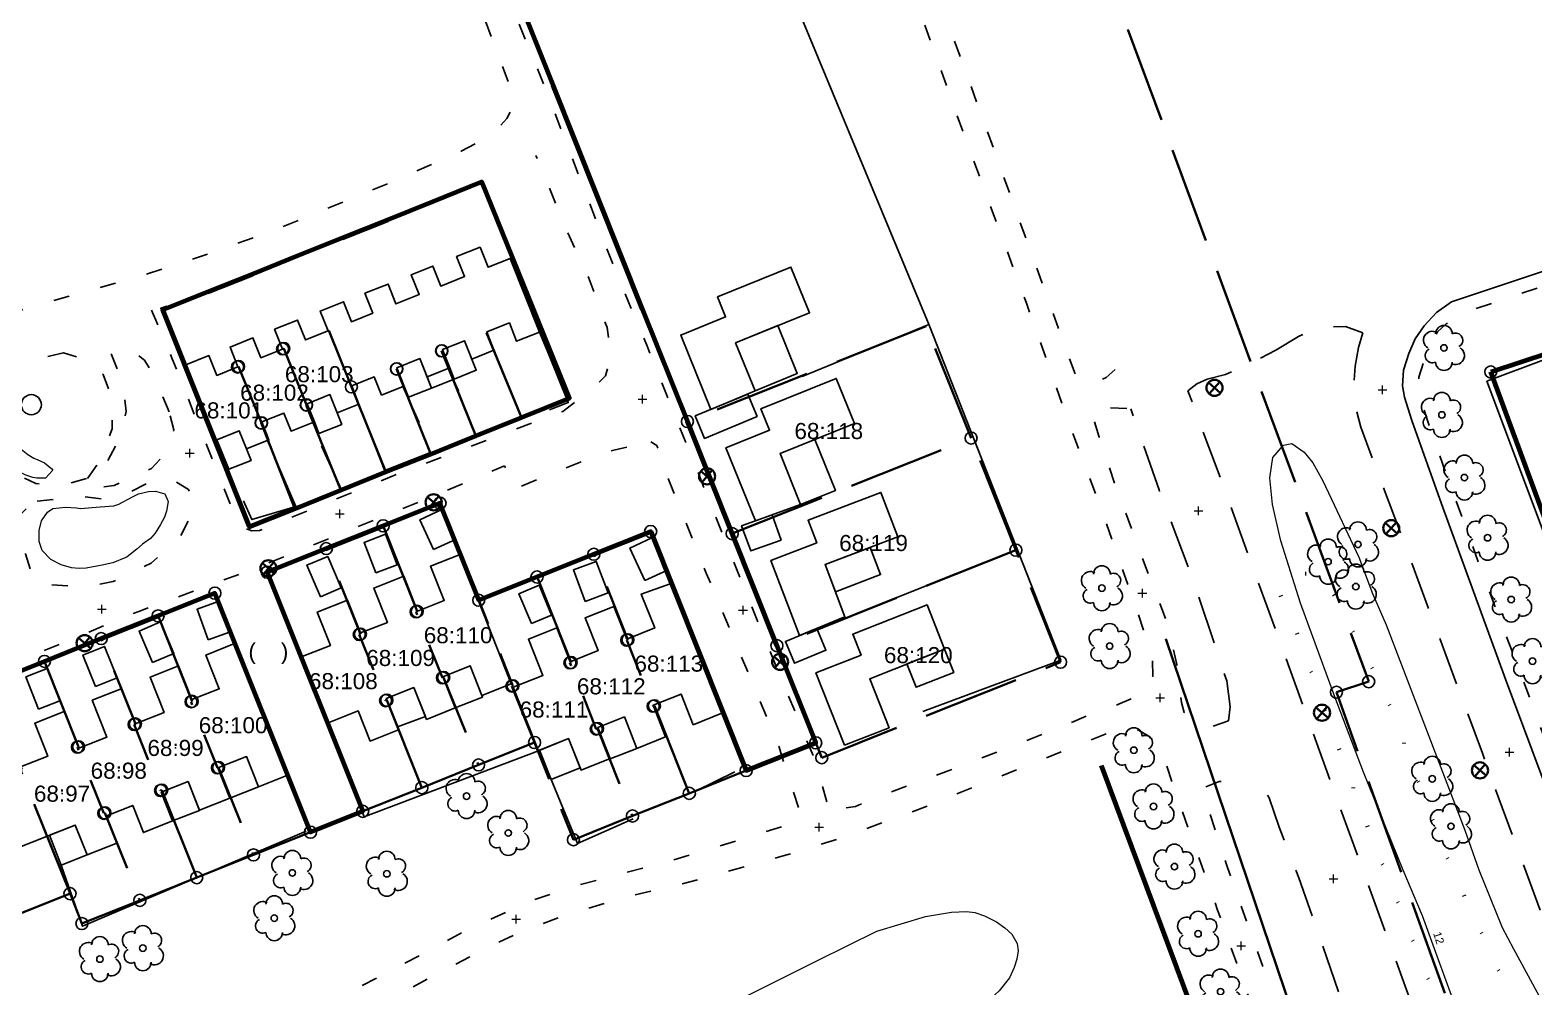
# Model space of a CAD drawing. Header units: metres. Extents: x -12 to 120691, y -61 to 6149382.
# Drawn here: x 119468 to 119655.1, y 6148743.9 to 6148862.9 of the extents above; entities that cross this region are included whole.
import ezdxf
from ezdxf.enums import TextEntityAlignment as Align

# ---------------------------------------------------------------- set-up
doc = ezdxf.new("R2010")
doc.units = ezdxf.units.M
for name, pattern in [('Annan_avgränsning_gångban', [6, 2, -4]), ('Annan_avgränsning_körbana', [10, 6, -4]), ('Annan_gräns', [0]), ('Fastighetsgräns', [16, 12, -4]), ('Heldragen__fast_', [0]), ('Heldragen__skalber__', [0]), ('Heldragen_linje', [2, 1, 1]), ('Häck', [0]), ('Prickad__fast_', [5, 0, -5]), ('Servitutsområde', [0])]:
    doc.linetypes.add(name, pattern=pattern)
doc.layers.get('0').update_dxf_attribs({"linetype": 'CONTINUOUS'})
for name, color, linetype, lineweight in [('BET.SLÄ_LINE', 9, 'Heldragen_linje', 18), ('BOSTAD.T_LINE', 9, 'Heldragen_linje', 25), ('FASTGR_LINE', 7, 'Fastighetsgräns', 35), ('GAGR_LINE', 9, 'Servitutsområde', 70), ('GÅNGBK_LINE', 9, 'Annan_avgränsning_gångban', 25), ('HÄCK.K_LINE', 9, 'Häck', 25), ('HÖJDK-2_LINE', 9, 'Heldragen_linje', 18), ('KÖRBANK_LINE', 9, 'Annan_avgränsning_körbana', 25), ('KÖRBSTK_LINE', 9, 'Heldragen_linje', 25), ('RÄTTIGR_LINE', 9, 'Annan_gräns', 70), ('SKÄRMTT_LINE', 9, 'Heldragen_linje', 25), ('STAKE_LINE', 9, 'staket', 25), ('TBOSTL_LINE', 9, 'Heldragen_linje', 25), ('TBOSTT_LINE', 9, 'Heldragen_linje', 25), ('TS_LINE', 9, 'Heldragen__fast_', 35), ('TSKÄRTT_LINE', 9, 'Heldragen_linje', 25), ('TUTHUST_LINE', 9, 'Heldragen_linje', 25), ('UTHUST_LINE', 9, 'Heldragen_linje', 25), ('ÄGOSL.K_LINE', 9, 'Prickad__fast_', 60)]:
    doc.layers.add(name, color=color, linetype=linetype, lineweight=lineweight)
for name, color, linetype in [('FASTID_POINT', 9, 'CONTINUOUS'), ('FREGNRT_TEXT', 9, 'CONTINUOUS'), ('GRÄ_POINT', 9, 'CONTINUOUS'), ('HPF_POINT', 7, 'CONTINUOUS'), ('HTXT2_TEXT', 9, 'CONTINUOUS'), ('P_POINT', 9, 'CONTINUOUS'), ('RUPPLYT_TEXT', 9, 'CONTINUOUS'), ('STOLP.B_POINT', 9, 'CONTINUOUS'), ('TRÄD.LÖ_POINT', 9, 'CONTINUOUS')]:
    doc.layers.add(name, color=color, linetype=linetype)
doc.styles.add('ISO', font='iso.shx')
doc.styles.add('Standard_CAD', font='ARIAL.TTF', dxfattribs={"height": 0.2})
doc.linetypes.add('staket', pattern='A,15,["//",ISO,S=3,R=0,X=0,Y=-1.5],15', length=30)

# ---------------------------------------------------------------- blocks, each defined once
blk = doc.blocks.new('LÖVTRÄD', base_point=(2, 2))
blk.add_circle((2, 2), 0.08)
for centre, radius, start, end in [((1.712, 2.192), 0.222, 59.744, 239.744), ((2, 2.352), 0.208, 0, 180), ((2.288, 2.192), 0.179, 296.565, 116.565), ((1.712, 1.808), 0.179, 116.565, 296.565), ((2.288, 1.808), 0.222, 239.744, 59.744), ((2, 1.648), 0.208, 180, 0)]:
    blk.add_arc(centre, radius, start, end)
blk = doc.blocks.new('Gränspunkt')
at = {"color": 0, "linetype": 'Heldragen__skalber__', "lineweight": 25}
blk.add_circle((0, 0), 0.5, dxfattribs=at)
blk = doc.blocks.new('Rutnätspunkt_1')
at = {"color": 0, "linetype": 'Heldragen__skalber__', "lineweight": 25, "flags": 128}
for points in [[(-0.5, 0), (-0.08, 0)], [(0, 0.5), (0, 0.08)], [(0.5, 0), (0.08, 0)], [(0, -0.5), (0, -0.08)]]:
    blk.add_lwpolyline(points, dxfattribs=at)
blk = doc.blocks.new('Polygonpunkt')
at = {"color": 0, "linetype": 'Heldragen__skalber__', "lineweight": 25}
blk.add_circle((0, 0), 0.5, dxfattribs=at)
blk = doc.blocks.new('Belysningsstolpe')
at = {"color": 0, "linetype": 'Heldragen__skalber__', "lineweight": 35, "flags": 128}
for points in [[(-0.38, 0.325), (0.38, -0.325)], [(-0.325, -0.38), (0.325, 0.38)]]:
    blk.add_lwpolyline(points, dxfattribs=at)
at = {"color": 0, "linetype": 'Heldragen__skalber__', "lineweight": 35}
blk.add_circle((0, 0), 0.5, dxfattribs=at)
blk = doc.blocks.new('Plus__fast_')
at = {"color": 0, "linetype": 'Heldragen__skalber__', "lineweight": 0, "flags": 128}
for points in [[(-0.0675, 0), (0.0675, 0)], [(0, -0.0675), (0, 0.0675)]]:
    blk.add_lwpolyline(points, dxfattribs=at)

msp = doc.modelspace()

# ---------------------------------------------------------------- linework, layer by layer
at = {"layer": 'BET.SLÄ_LINE', "flags": 128}
msp.add_lwpolyline([(119442.379, 6148638.81), (119442.336, 6148638.832), (119442.042, 6148639.62), (119442.233, 6148640.715), (119442.864, 6148642.297), (119444.119, 6148644.396), (119447.161, 6148650.229), (119448.746, 6148653.119), (119449.809, 6148655.269), (119451.366, 6148658.773), (119452.295, 6148661.591), (119453.096, 6148664.361), (119453.692, 6148667.056), (119454.418, 6148669.647), (119454.835, 6148671.972), (119455.505, 6148676.624), (119456.282, 6148678.793), (119457.439, 6148681.066), (119459.481, 6148683.286), (119461.789, 6148685.18), (119468.519, 6148690.412), (119470.753, 6148692.33), (119472.346, 6148694.083), (119475.46, 6148697.637), (119479.298, 6148703.138), (119483.524, 6148710.321), (119488.783, 6148717.853), (119490.436, 6148719.722), (119492.339, 6148721.595), (119494.201, 6148723.252), (119495.553, 6148724.303), (119496.961, 6148725.298), (119498.623, 6148726.308), (119500.817, 6148727.376), (119502.346, 6148727.865), (119504.477, 6148728.334), (119507.003, 6148728.763), (119510.296, 6148729.191), (119516.234, 6148730.268), (119524.4, 6148731.729), (119532.87, 6148733.409), (119535.119, 6148734.026), (119537.597, 6148734.9), (119539.9, 6148735.589), (119541.146, 6148736.131), (119543.055, 6148736.819), (119549.653, 6148739.245), (119551.809, 6148740.168), (119556.934, 6148742.689), (119565.976, 6148747.234), (119573.359, 6148750.89), (119579.403, 6148752.701), (119582.636, 6148753.248), (119584.517, 6148753.326), (119585.55, 6148753.19), (119586.736, 6148752.765), (119588.219, 6148752.021), (119589.268, 6148751.297), (119590.163, 6148750.484), (119590.813, 6148749.343), (119590.938, 6148748.439), (119590.782, 6148747.388), (119590.453, 6148746.356), (119589.835, 6148745.058), (119588.586, 6148743.453), (119587.484, 6148742.473), (119586.362, 6148741.674), (119584.452, 6148740.414), (119582.344, 6148739.173), (119579.946, 6148737.984), (119578.012, 6148737.25), (119571.352, 6148734.707), (119561.049, 6148730.714), (119552.779, 6148727.761), (119543.293, 6148724.117), (119536.451, 6148720.604), (119528.912, 6148716.327), (119520.959, 6148711.705), (119519.124, 6148710.724), (119514.418, 6148707.933), (119508.465, 6148703.819), (119507.342, 6148702.842), (119505.083, 6148701.069), (119498.03, 6148695.669), (119495.394, 6148693.484), (119492.543, 6148690.859), (119489.591, 6148687.526), (119486.218, 6148684.037), (119483.804, 6148681.824), (119477.373, 6148675.96), (119471.115, 6148669.936), (119465.531, 6148664.052), (119463.7, 6148662.405), (119462.086, 6148660.765), (119460.291, 6148658.568), (119457.939, 6148655.358), (119452.372, 6148648.155), (119448.508, 6148643.892), (119447.019, 6148642.087), (119445.667, 6148640.907), (119444.916, 6148640.491), (119444.042, 6148640.069), (119443.733, 6148639.917), (119442.379, 6148638.81)], dxfattribs=at)
at = {"layer": 'BOSTAD.T_LINE', "flags": 128}
for points in [[(119491.167, 6148811.913), (119487.425, 6148821.282), (119490.291, 6148822.427), (119491.273, 6148819.97), (119493.898, 6148821.018), (119492.916, 6148823.475), (119495.766, 6148824.614), (119496.749, 6148822.152), (119499.439, 6148823.227), (119498.457, 6148825.689), (119501.321, 6148826.832), (119502.306, 6148824.366), (119505.126, 6148825.492), (119504.14, 6148827.958), (119507.026, 6148829.111), (119508.013, 6148826.64), (119510.669, 6148827.701), (119509.681, 6148830.171), (119512.563, 6148831.323), (119513.552, 6148828.848), (119516.443, 6148830.002), (119515.455, 6148832.478), (119518.129, 6148833.546), (119519.12, 6148831.066), (119522.077, 6148832.247), (119521.087, 6148834.727), (119524.017, 6148835.898), (119525.01, 6148833.413), (119527.742, 6148834.504), (119531.399, 6148825.349), (119528.561, 6148824.215), (119527.654, 6148826.487), (119524.837, 6148825.362), (119525.742, 6148823.094), (119522.985, 6148821.993), (119522.08, 6148824.26), (119519.335, 6148823.163), (119520.238, 6148820.901), (119517.432, 6148819.781), (119516.528, 6148822.043), (119513.646, 6148820.892), (119514.548, 6148818.634), (119511.756, 6148817.519), (119510.854, 6148819.777), (119508.046, 6148818.654), (119508.946, 6148816.402), (119506.235, 6148815.319), (119505.335, 6148817.571), (119502.504, 6148816.441), (119503.401, 6148814.193), (119500.513, 6148813.039), (119499.616, 6148815.287), (119496.849, 6148814.183), (119497.745, 6148811.938), (119494.96, 6148810.826), (119494.064, 6148813.07), (119491.167, 6148811.913)], [(119552.714, 6148815.738), (119548.965, 6148824.976), (119554.545, 6148827.24), (119553.539, 6148829.72), (119562.674, 6148833.427), (119564.981, 6148827.741), (119555.781, 6148824.007), (119558.209, 6148818.026), (119552.714, 6148815.738)], [(119558.25, 6148801.877), (119554.586, 6148810.973), (119560.017, 6148813.162), (119558.945, 6148815.822), (119568.298, 6148819.589), (119570.564, 6148813.966), (119561.316, 6148810.241), (119563.872, 6148803.897), (119558.25, 6148801.877)], [(119563.754, 6148787.624), (119560.184, 6148796.965), (119565.873, 6148799.139), (119564.799, 6148801.949), (119573.861, 6148805.412), (119575.971, 6148799.894), (119566.919, 6148796.434), (119569.39, 6148789.968), (119563.754, 6148787.624)], [(119521.52, 6148797.713), (119527.893, 6148781.622), (119524.248, 6148780.179), (119522.796, 6148783.848), (119519.393, 6148782.5), (119520.929, 6148778.62), (119517.351, 6148777.203), (119515.786, 6148781.153), (119512.334, 6148779.787), (119513.877, 6148775.889), (119510.356, 6148774.494), (119508.866, 6148778.257), (119505.13, 6148776.777), (119501.869, 6148785.009), (119505.388, 6148786.403), (119503.751, 6148790.538), (119507.514, 6148792.028), (119509.133, 6148787.939), (119512.479, 6148789.264), (119510.793, 6148793.523), (119514.511, 6148794.996), (119516.225, 6148790.671), (119519.553, 6148791.989), (119517.859, 6148796.264), (119521.52, 6148797.713)], [(119547.645, 6148794.06), (119554.076, 6148777.954), (119550.529, 6148776.538), (119549.008, 6148780.348), (119545.522, 6148778.957), (119547.092, 6148775.024), (119543.522, 6148773.598), (119541.963, 6148777.503), (119538.648, 6148776.18), (119540.185, 6148772.333), (119536.581, 6148770.894), (119535.02, 6148774.806), (119531.257, 6148773.304), (119528.11, 6148781.187), (119531.819, 6148782.668), (119530.026, 6148787.158), (119533.54, 6148788.562), (119535.218, 6148784.361), (119538.695, 6148785.748), (119537.074, 6148789.807), (119540.664, 6148791.24), (119542.282, 6148787.187), (119545.735, 6148788.565), (119544.052, 6148792.781), (119547.645, 6148794.06)], [(119569.322, 6148774.003), (119565.779, 6148782.976), (119571.39, 6148785.191), (119570.365, 6148787.786), (119579.609, 6148791.436), (119581.781, 6148785.936), (119572.471, 6148782.26), (119574.879, 6148776.162), (119569.322, 6148774.003)], [(119430.03, 6148760.615), (119430.921, 6148758.364), (119433.239, 6148752.506), (119436.693, 6148753.872), (119438.267, 6148749.898), (119442.016, 6148751.382), (119440.443, 6148755.357), (119443.891, 6148756.722), (119445.451, 6148752.78), (119448.922, 6148754.154), (119447.362, 6148758.096), (119451.037, 6148759.551), (119452.584, 6148755.643), (119456.23, 6148757.086), (119454.683, 6148760.993), (119457.848, 6148762.246), (119459.381, 6148758.37), (119463.207, 6148759.884), (119461.673, 6148763.76), (119465.01, 6148765.08), (119466.531, 6148761.241), (119473.653, 6148764.06), (119475.125, 6148760.343), (119478.818, 6148761.804), (119477.481, 6148765.181), (119480.81, 6148766.499), (119482.142, 6148763.134), (119485.772, 6148764.571), (119484.361, 6148768.137), (119487.704, 6148769.459), (119489.11, 6148765.906), (119492.874, 6148767.396), (119491.384, 6148771.159), (119494.969, 6148772.578), (119496.454, 6148768.828), (119499.967, 6148770.218), (119493.478, 6148786.613), (119489.905, 6148785.199), (119491.563, 6148781.008), (119488.162, 6148779.662), (119486.509, 6148783.84), (119482.97, 6148782.439), (119484.704, 6148778.057), (119481.105, 6148776.632), (119479.375, 6148781.003), (119475.784, 6148779.581), (119477.594, 6148775.007), (119474.1, 6148773.623), (119472.294, 6148778.185), (119468.615, 6148776.728), (119470.239, 6148772.623), (119466.864, 6148771.288), (119463.8, 6148779.027), (119459.903, 6148777.485), (119461.63, 6148773.123), (119458.654, 6148771.944), (119456.941, 6148776.275), (119453, 6148774.715), (119454.714, 6148770.385), (119451.405, 6148769.076), (119449.706, 6148773.371), (119446.17, 6148771.971), (119447.871, 6148767.677), (119444.17, 6148766.211), (119442.482, 6148770.474), (119438.859, 6148769.04), (119440.547, 6148764.777), (119437.192, 6148763.45), (119435.517, 6148767.678), (119431.752, 6148766.187), (119433.425, 6148761.959), (119430.03, 6148760.615)]]:
    msp.add_lwpolyline(points, dxfattribs=at)
at = {"layer": 'FASTGR_LINE', "flags": 128}
for points in [[(119576.872, 6148938.028), (119634.525, 6148781.892)], [(119518.097, 6148841.543), (119524.234, 6148844.008), (119535.126, 6148817.118), (119529.147, 6148814.713)], [(119685.814, 6148832.306), (119649.703, 6148820.388), (119661.497, 6148788.488)], [(119500.985, 6148803.361), (119495.337, 6148801.157), (119484.566, 6148828.108), (119490.164, 6148830.361)], [(119544.226, 6148828.15), (119549.797, 6148814.224)], [(119579.508, 6148826.099), (119549.797, 6148814.224)], [(119585.079, 6148812.172), (119579.508, 6148826.099)], [(119508.003, 6148818.527), (119505.199, 6148825.544), (119505.06, 6148825.494)], [(119529.147, 6148814.713), (119524.829, 6148825.25)], [(119499.45, 6148823.25), (119499.591, 6148823.301), (119502.435, 6148816.302)], [(119523.498, 6148812.449), (119519.222, 6148823.006)], [(119496.828, 6148814.058), (119493.981, 6148821.066), (119493.842, 6148821.006)], [(119513.612, 6148820.761), (119517.9, 6148810.164)], [(119512.282, 6148807.98), (119508.003, 6148818.527)], [(119502.395, 6148816.282), (119502.435, 6148816.302)], [(119502.395, 6148816.282), (119506.673, 6148805.706)], [(119529.147, 6148814.713), (119523.498, 6148812.449)], [(119496.787, 6148814.048), (119496.828, 6148814.058)], [(119500.985, 6148803.361), (119496.787, 6148814.048)], [(119549.797, 6148814.224), (119555.366, 6148800.289)], [(119523.498, 6148812.449), (119517.9, 6148810.164)], [(119555.366, 6148800.289), (119585.079, 6148812.172)], [(119590.65, 6148798.238), (119585.079, 6148812.172)], [(119517.9, 6148810.164), (119512.282, 6148807.98)], [(119512.282, 6148807.98), (119506.673, 6148805.706)], [(119506.673, 6148805.706), (119500.985, 6148803.361)], [(119511.955, 6148801.254), (119519.023, 6148804.08), (119523.843, 6148792.004)], [(119504.887, 6148798.43), (119511.955, 6148801.254)], [(119511.955, 6148801.254), (119516.195, 6148790.633), (119516.046, 6148790.574), (119519.333, 6148782.356), (119519.482, 6148782.416), (119523.829, 6148771.534)], [(119538.159, 6148797.725), (119545.227, 6148800.551), (119557.1, 6148770.831)], [(119555.366, 6148800.289), (119560.929, 6148786.364)], [(119509.413, 6148765.772), (119497.539, 6148795.493), (119504.887, 6148798.43)], [(119516.761, 6148768.709), (119512.414, 6148779.59), (119512.264, 6148779.53), (119508.988, 6148787.747), (119509.127, 6148787.807), (119504.887, 6148798.43)], [(119590.65, 6148798.238), (119560.929, 6148786.364)], [(119565.757, 6148774.286), (119566.5, 6148772.438), (119596.214, 6148784.311), (119590.65, 6148798.238)], [(119531.091, 6148794.9), (119538.159, 6148797.725)], [(119550.032, 6148768.005), (119545.685, 6148778.887), (119545.534, 6148778.827), (119542.249, 6148787.044), (119542.399, 6148787.104), (119538.159, 6148797.725)], [(119523.843, 6148792.004), (119531.091, 6148794.9)], [(119531.091, 6148794.9), (119535.33, 6148784.278), (119535.19, 6148784.219), (119538.467, 6148776.001), (119538.616, 6148776.062), (119542.964, 6148765.189)], [(119483.963, 6148790.063), (119491.032, 6148792.889), (119502.915, 6148763.178)], [(119530.787, 6148774.319), (119527.972, 6148781.343), (119528.092, 6148781.383), (119523.843, 6148792.004)], [(119476.895, 6148787.238), (119483.963, 6148790.063)], [(119483.963, 6148790.063), (119488.204, 6148779.441), (119488.064, 6148779.391), (119491.34, 6148771.163), (119491.491, 6148771.224), (119495.837, 6148760.352)], [(119469.827, 6148784.411), (119476.895, 6148787.238)], [(119488.769, 6148757.526), (119484.422, 6148768.409), (119484.273, 6148768.348), (119480.996, 6148776.566), (119481.147, 6148776.626), (119476.895, 6148787.238)], [(119560.929, 6148786.364), (119565.757, 6148774.286)], [(119462.769, 6148781.596), (119469.827, 6148784.411)], [(119469.827, 6148784.411), (119474.079, 6148773.8), (119473.929, 6148773.74), (119477.215, 6148765.523), (119477.355, 6148765.582), (119481.701, 6148754.702)], [(119473.01, 6148755.535), (119466.863, 6148770.915), (119467.01, 6148770.975), (119462.769, 6148781.596)], [(119634.525, 6148781.892), (119630.516, 6148780.567), (119701.667, 6148583.257)], [(119530.787, 6148774.319), (119523.829, 6148771.534)], [(119542.964, 6148765.189), (119535.617, 6148762.244), (119530.787, 6148774.319)], [(119565.757, 6148774.286), (119557.1, 6148770.831)], [(119523.829, 6148771.534), (119516.761, 6148768.709)], [(119557.1, 6148770.831), (119550.032, 6148768.005)], [(119516.761, 6148768.709), (119509.413, 6148765.772)], [(119550.032, 6148768.005), (119542.964, 6148765.189)], [(119509.413, 6148765.772), (119502.915, 6148763.178)], [(119502.915, 6148763.178), (119495.837, 6148760.352)], [(119495.837, 6148760.352), (119488.769, 6148757.526)], [(119488.769, 6148757.526), (119481.701, 6148754.702)], [(119473.01, 6148755.535), (119466.092, 6148752.769)], [(119481.701, 6148754.702), (119474.492, 6148751.816), (119473.01, 6148755.535)]]:
    msp.add_lwpolyline(points, dxfattribs=at)
at = {"layer": 'GAGR_LINE', "flags": 128}
for points in [[(119447.15, 6148779.663), (119454.218, 6148782.479), (119461.287, 6148785.303), (119462.769, 6148781.596), (119469.827, 6148784.411), (119476.895, 6148787.238), (119483.963, 6148790.063), (119491.032, 6148792.889), (119502.915, 6148763.178), (119509.413, 6148765.772), (119497.539, 6148795.493), (119504.887, 6148798.43), (119511.955, 6148801.254), (119519.023, 6148804.08), (119523.843, 6148792.004), (119531.091, 6148794.9), (119538.159, 6148797.725), (119545.228, 6148800.551), (119557.1, 6148770.831), (119565.757, 6148774.286), (119560.929, 6148786.364), (119555.367, 6148800.289), (119549.797, 6148814.224), (119544.226, 6148828.15), (119538.665, 6148842.077), (119533.094, 6148856.012), (119527.532, 6148869.938), (119524.186, 6148878.296), (119519.737, 6148889.442), (119516.03, 6148898.719), (119510.459, 6148912.644), (119504.898, 6148926.581), (119499.327, 6148940.507), (119492.274, 6148958.15)], [(119649.703, 6148820.388), (119685.814, 6148832.306), (119695.062, 6148807.324), (119703.109, 6148812.431), (119710.315, 6148816.176), (119717.703, 6148819.442), (119725.262, 6148822.237), (119732.989, 6148824.574), (119741.208, 6148825.59), (119749.427, 6148826.607), (119758.937, 6148827.785), (119751.282, 6148848.428), (119785.062, 6148860.915), (119795.494, 6148832.673), (119776.27, 6148825.569), (119774.791, 6148822.356), (119779.29, 6148810.162), (119779.922, 6148806.742), (119783.036, 6148789.034), (119785.071, 6148770.926), (119787.116, 6148752.808), (119788.469, 6148734.449), (119789.354, 6148715.92), (119790.247, 6148697.391), (119790.442, 6148693.302), (119795.652, 6148679.206), (119787.204, 6148676.09), (119786.172, 6148678.899), (119769.197, 6148672.636), (119754.727, 6148673.145), (119751.618, 6148672.002), (119736.462, 6148666.399), (119740.27, 6148656.083), (119734.182, 6148653.827), (119730.214, 6148664.555), (119728.488, 6148672.513), (119726.761, 6148680.471), (119722.793, 6148691.199), (119696.741, 6148681.568), (119684.084, 6148715.806), (119710.147, 6148725.437), (119705.31, 6148734.083), (119701.355, 6148741.22), (119698.559, 6148748.777), (119696.703, 6148756.687), (119695.066, 6148764.596), (119693.461, 6148772.684), (119692.073, 6148780.762), (119689.918, 6148788.55), (119687.29, 6148798.018), (119661.497, 6148788.488), (119649.703, 6148820.388)], [(119523.499, 6148812.449), (119517.9, 6148810.164), (119512.282, 6148807.98), (119506.673, 6148805.706), (119500.985, 6148803.361), (119495.337, 6148801.157), (119484.567, 6148828.108), (119490.165, 6148830.361), (119495.723, 6148832.556), (119501.321, 6148834.82), (119506.9, 6148837.055), (119512.528, 6148839.319), (119518.097, 6148841.543), (119524.234, 6148844.008), (119535.126, 6148817.118), (119529.147, 6148814.713), (119523.499, 6148812.449)]]:
    msp.add_lwpolyline(points, dxfattribs=at)
at = {"layer": 'GÅNGBK_LINE', "flags": 128}
for points in [[(119602.985, 6148820.684), (119601.883, 6148819.689), (119600.366, 6148819.064), (119599.332, 6148818.963), (119598.538, 6148819.341), (119598.065, 6148820.016), (119594.041, 6148831.074), (119586.958, 6148850.687), (119580.054, 6148869.686), (119575.801, 6148881.488), (119573.847, 6148887.255), (119571.77, 6148892.317), (119570.752, 6148894.065), (119569.454, 6148895.401), (119567.815, 6148895.879), (119566.064, 6148895.961), (119563.78, 6148895.397), (119560.353, 6148894.214), (119546.402, 6148889.139), (119536.829, 6148885.149), (119531.036, 6148882.843), (119528.149, 6148881.719), (119525.876, 6148880.984), (119525.331, 6148880.923), (119524.97, 6148881.276)], [(119524.118, 6148876.732), (119530.595, 6148879.738), (119545.02, 6148885.456), (119555.216, 6148889.36), (119562.7, 6148891.904), (119564.745, 6148892.57), (119566.602, 6148892.672), (119568.443, 6148891.854), (119569.58, 6148890.699), (119571.208, 6148886.368), (119576.061, 6148872.568), (119584.101, 6148850.168), (119591.919, 6148829.06), (119597.167, 6148814.309), (119601.237, 6148803.399), (119605.598, 6148791.134), (119607.657, 6148784.798), (119607.673, 6148782.588), (119607.308, 6148781.654), (119606.505, 6148780.426), (119603.314, 6148779.033), (119599.386, 6148777.595), (119594.819, 6148775.67), (119588.853, 6148773.37), (119582.242, 6148770.798), (119575.173, 6148768.199), (119570.713, 6148766.39), (119568.329, 6148766.022), (119567.191, 6148766.864), (119567.126, 6148766.95)], [(119415.584, 6148816.516), (119414.15, 6148814.81), (119414.388, 6148813.108), (119415.634, 6148810.524), (119416.839, 6148809.718), (119418.695, 6148809.673), (119425.558, 6148811.979), (119434.754, 6148815.952), (119445.051, 6148820.01), (119450.863, 6148822.443), (119459.759, 6148825.534), (119467.725, 6148828.337), (119475.703, 6148830.595), (119481.797, 6148832.326), (119489.367, 6148834.774), (119498.245, 6148837.963), (119512.929, 6148843.951), (119521.673, 6148847.838), (119525.423, 6148849.859), (119527.351, 6148851.901), (119528.048, 6148853.292), (119528.113, 6148854.931), (119526.805, 6148858.344), (119522.62, 6148869.428), (119520.492, 6148874.974), (119518.471, 6148879.135)], [(119567.126, 6148766.95), (119565.677, 6148772.116), (119561.64, 6148781.874), (119556.389, 6148794.663), (119550.926, 6148808.385), (119548.342, 6148814.73), (119544.748, 6148823.708), (119540.752, 6148833.182), (119534.941, 6148848.323), (119531.145, 6148858.125), (119526.118, 6148870.188), (119524.765, 6148874.339), (119524.126, 6148875.98), (119524.118, 6148876.732)], [(119483.125, 6148828.091), (119485.725, 6148822.031), (119491.611, 6148807.267), (119494.053, 6148801.201), (119495.61, 6148800.64), (119496.563, 6148800.688), (119514.339, 6148807.946), (119534.286, 6148815.474), (119538.227, 6148818.541), (119539.627, 6148819.903), (119540.304, 6148822.578), (119539.806, 6148825.914), (119537.532, 6148832.053), (119534.726, 6148838.12), (119530.963, 6148847.29)], [(119685.241, 6148711.627), (119683.587, 6148711.422), (119681.774, 6148711.434), (119680.722, 6148711.57), (119679.65, 6148712.447), (119678.878, 6148713.624), (119673.918, 6148727.173), (119667.391, 6148744.867), (119660.555, 6148763.396), (119655.14, 6148778.344), (119648.346, 6148796.243), (119642.356, 6148812.74), (119640.755, 6148817.713), (119640.749, 6148819.749), (119641.346, 6148821.579), (119642.313, 6148823.908), (119643.07, 6148825.366), (119644.181, 6148826.362), (119645.372, 6148827.21), (119647.826, 6148828.263), (119655.501, 6148830.799), (119661.341, 6148832.516), (119669.962, 6148835.479)], [(119472.18, 6148822.77), (119466.26, 6148821.391), (119463.531, 6148819.11), (119462.329, 6148816.923), (119462.072, 6148813.88), (119463.028, 6148811.148), (119466.483, 6148807.559), (119468.774, 6148806.514), (119471.924, 6148806.301), (119475.194, 6148807.159)], [(119475.194, 6148807.159), (119476.876, 6148809.499), (119478.256, 6148813.331), (119478.191, 6148817.248), (119477.114, 6148820.091), (119475.463, 6148821.816), (119472.18, 6148822.77)], [(119478.147, 6148822.638), (119479.554, 6148819.022), (119479.995, 6148815.456), (119479.374, 6148812.55), (119478.039, 6148810.012), (119476.813, 6148807.596), (119476.778, 6148806.055), (119478.518, 6148806.273), (119483.126, 6148808.378), (119485.503, 6148810.904), (119485.932, 6148813.204), (119485.344, 6148815.446)], [(119485.344, 6148815.446), (119483.399, 6148819.996), (119482.276, 6148821.853), (119481.031, 6148822.789), (119479.837, 6148823.192), (119478.147, 6148822.638)], [(119617.076, 6148777.004), (119615.195, 6148776.353), (119613.168, 6148776.842), (119611.573, 6148778.052), (119611.26, 6148779.303), (119610.651, 6148784.032), (119609.486, 6148789.108), (119606.291, 6148797.49), (119602.974, 6148806.436), (119600.998, 6148812.277), (119600.01, 6148815.659), (119600.299, 6148815.707), (119601.798, 6148815.978), (119604.928, 6148815.809)], [(119384.779, 6148761.211), (119390.309, 6148747.087), (119394.539, 6148736.386), (119396.6, 6148730.607), (119398.755, 6148722.643), (119400.945, 6148715.229), (119401.927, 6148714.53), (119403.083, 6148714.335), (119422.227, 6148719.7), (119435.326, 6148723.35), (119448.983, 6148727.187), (119461.216, 6148729.762), (119474.903, 6148731.839), (119481.949, 6148732.987), (119487.127, 6148734.202), (119492.143, 6148735.824), (119499.897, 6148739.384), (119513.06, 6148746.017), (119522.649, 6148751.155), (119530.669, 6148754.77), (119536.361, 6148756.646), (119547.787, 6148759.631), (119558.49, 6148762.895), (119563.006, 6148764.322), (119563.997, 6148765.348), (119563.645, 6148766.153), (119561.08, 6148774.076), (119552.133, 6148795.397), (119546.578, 6148809.183), (119546.007, 6148811.258), (119545.265, 6148811.693)], [(119384.779, 6148761.211), (119396.034, 6148765.9), (119410.716, 6148771.718), (119412.841, 6148772.831), (119414.465, 6148773.303), (119415.04, 6148773.193), (119417.227, 6148769.044), (119427.871, 6148773.028), (119445.041, 6148780.134), (119461.819, 6148786.284), (119463.054, 6148782.97), (119481.568, 6148790.626), (119496.832, 6148796.27), (119508.339, 6148800.962), (119519.28, 6148805.382), (119522.999, 6148807.02), (119527.058, 6148808.727), (119528.089, 6148805.772), (119539.105, 6148810.253), (119540.647, 6148810.668), (119545.265, 6148811.693)], [(119468.934, 6148804.307), (119474.437, 6148804.902), (119477.023, 6148804.598), (119479.617, 6148805.019), (119483.286, 6148806.878), (119485.502, 6148807.178), (119487.763, 6148805.758), (119488.461, 6148803.317), (119486.596, 6148799.71), (119483.117, 6148796.633), (119478.37, 6148794.323), (119474.846, 6148793.619), (119470.726, 6148793.941), (119468.071, 6148795.931)], [(119468.071, 6148795.931), (119467.473, 6148797.771), (119466.584, 6148800.719), (119466.857, 6148802.685), (119468.729, 6148804.511), (119468.934, 6148804.307)], [(119517.805, 6148568.902), (119519.37, 6148568.649), (119520.628, 6148569.248), (119521.546, 6148570.099), (119528.547, 6148580.631), (119538.938, 6148593.493), (119547.156, 6148602.695), (119553.188, 6148608.103), (119559.122, 6148613.112), (119565.752, 6148617.89), (119572.402, 6148622.552), (119580.486, 6148627.549), (119587.565, 6148631.282), (119596.572, 6148635.265), (119606.212, 6148639.126), (119615.945, 6148642.718), (119630.014, 6148647.575), (119638.299, 6148651.202), (119642.247, 6148653.115), (119646.579, 6148655.223), (119649.493, 6148656.938), (119649.738, 6148659.016), (119644.929, 6148672.781), (119637.999, 6148691.911), (119628.664, 6148717.621), (119621.64, 6148737.03), (119615.742, 6148753.49), (119610.614, 6148767.749), (119609.459, 6148771.274), (119608.441, 6148773.506), (119607.195, 6148775.094), (119605.91, 6148775.858), (119603.639, 6148775.982), (119602.499, 6148775.662), (119593.137, 6148771.913), (119579.829, 6148766.506), (119569.316, 6148762.569), (119561.703, 6148760.219), (119549.316, 6148756.784), (119541.358, 6148754.923), (119534.025, 6148752.642), (119529.676, 6148751.054), (119524.594, 6148748.67), (119518.204, 6148745.284), (119511.15, 6148741.563), (119505.237, 6148738.593), (119499.758, 6148735.841), (119495.093, 6148733.825), (119489.609, 6148731.497), (119486.4, 6148730.597), (119482.537, 6148729.765), (119472.112, 6148728.506), (119460.769, 6148726.544), (119452.646, 6148724.955), (119445.926, 6148722.991), (119440.37, 6148721.358), (119438.09, 6148720.473), (119437.551, 6148719.344), (119437.757, 6148717.016), (119440.27, 6148707.448), (119442.85, 6148696.735), (119446.649, 6148680.536), (119447.883, 6148673.094), (119447.928, 6148668.497), (119447.59, 6148663.275), (119446.867, 6148658.612), (119445.7, 6148654.414), (119443.105, 6148648.915), (119440.578, 6148645.031), (119436.947, 6148640.654), (119433.34, 6148635.87), (119431.581, 6148632.757), (119430.561, 6148629.611), (119430.325, 6148626.109), (119430.985, 6148622.146), (119432.095, 6148619.433), (119432.809, 6148617.629), (119434.425, 6148615.81)], [(119656.222, 6148658.222), (119652.878, 6148659.67), (119652.54, 6148660.198), (119646.503, 6148676.651), (119639.386, 6148696.631), (119631.159, 6148719.15), (119622.064, 6148744.48), (119616.967, 6148758.772), (119613.763, 6148768.627), (119615.919, 6148769.468), (119618.321, 6148769.697), (119619.648, 6148769.712)]]:
    msp.add_lwpolyline(points, dxfattribs=at)
at = {"layer": 'HÄCK.K_LINE', "flags": 128}
for points in [[(119579.089, 6148778.194), (119596.257, 6148784.578), (119579.87, 6148826.191), (119557.023, 6148881.218), (119532.984, 6148872.014)], [(119579.829, 6148826.29), (119564.082, 6148819.842)], [(119532.559, 6148822.578), (119534.985, 6148816.577), (119532.656, 6148815.671)], [(119504.275, 6148811.159), (119506.815, 6148805.637)], [(119500.201, 6148805.774), (119501.111, 6148803.668), (119495.641, 6148802.033), (119494.59, 6148804.376)], [(119590.833, 6148798.351), (119572.016, 6148790.834)], [(119501.869, 6148785.009), (119497.816, 6148795.123)], [(119505.13, 6148776.777), (119509.598, 6148765.088), (119531.257, 6148773.304)], [(119532.779, 6148769.925), (119536.109, 6148761.777), (119543.031, 6148764.822)], [(119550.818, 6148768.283), (119555.677, 6148770.661)], [(119471.928, 6148759.077), (119474.546, 6148751.486), (119502.367, 6148763.29)]]:
    msp.add_lwpolyline(points, dxfattribs=at)
at = {"layer": 'HÖJDK-2_LINE', "flags": 128}
for points in [[(119465.543, 6148813.153), (119465.546, 6148813.152), (119465.97, 6148812.03), (119466.329, 6148811.3), (119466.916, 6148810.784), (119467.781, 6148810.134), (119468.497, 6148809.674), (119468.917, 6148809.519), (119469.819, 6148809.112), (119470.763, 6148808.342), (119470.89, 6148808.18), (119469.982, 6148807.188), (119468.886, 6148807.188), (119468.379, 6148807.281), (119467.533, 6148807.562), (119466.784, 6148807.919), (119466.069, 6148808.403), (119465.362, 6148809.103), (119464.376, 6148810.418), (119464.353, 6148810.494)], [(119656.664, 6148709.812), (119653.889, 6148716.862), (119652.756, 6148721), (119651.392, 6148725.348), (119649.61, 6148729.865), (119646.001, 6148739.678), (119641.201, 6148752.786), (119638.833, 6148758.474), (119633.876, 6148770.631), (119630.297, 6148780.004), (119626.055, 6148791.656), (119623.611, 6148799.38), (119622.568, 6148803.901), (119622.231, 6148807.243), (119622.601, 6148809.742), (119623.929, 6148811.278), (119624.982, 6148811.481), (119626.488, 6148810.419), (119627.593, 6148809.08), (119628.82, 6148806.848), (119630.571, 6148803.154), (119633.287, 6148797.355), (119634.989, 6148792.863), (119636.71, 6148788.972), (119638.599, 6148783.984), (119642.758, 6148773.174), (119646.471, 6148763.41), (119648.233, 6148758.503), (119651.133, 6148751.341), (119652.541, 6148748.664), (119657.002, 6148740.419), (119659.847, 6148733.994), (119662.243, 6148727.613), (119665.204, 6148719.868), (119668.693, 6148711.522), (119670.111, 6148706.784), (119672.478, 6148698.931), (119674.867, 6148692.247), (119676.432, 6148688.504), (119677.966, 6148685.504), (119679.369, 6148683.099), (119681.02, 6148681.508), (119682.749, 6148680.798), (119685.025, 6148680.356), (119687.077, 6148679.679), (119689.078, 6148678.259), (119690.202, 6148676.993), (119690.816, 6148675.796), (119696.292, 6148663.558), (119697.876, 6148659.797), (119701.136, 6148652.411), (119704.874, 6148644.021), (119709.052, 6148634.578), (119710.324, 6148633.735), (119711.646, 6148633.183), (119713.514, 6148632.961), (119715.443, 6148632.319), (119717.596, 6148632.04), (119721.384, 6148632.713), (119724.384, 6148633.968), (119726.491, 6148635.07), (119728.486, 6148636.6), (119730.444, 6148639.093), (119731.76, 6148641.317), (119734.287, 6148644.747), (119735.564, 6148645.245), (119736.995, 6148645.501)], [(119474.314, 6148803.419), (119476.747, 6148803.621), (119478.474, 6148803.762), (119479.085, 6148803.953), (119480.779, 6148804.881), (119481.51, 6148805.236), (119482.761, 6148805.532), (119483.646, 6148805.584), (119484.802, 6148805.253), (119485.202, 6148804.281), (119485.007, 6148803.093), (119484.745, 6148802.332), (119484.283, 6148801.431), (119483.582, 6148800.35), (119483.01, 6148799.683), (119482.042, 6148798.982), (119481.326, 6148798.367), (119480.108, 6148797.411)], [(119480.108, 6148797.411), (119479.973, 6148797.336), (119478.343, 6148796.659), (119477.03, 6148796.357), (119475.012, 6148795.983), (119474.158, 6148795.976), (119473.205, 6148796.026), (119471.931, 6148796.415), (119470.634, 6148797.089), (119469.561, 6148798.192), (119469.162, 6148799.307), (119469.18, 6148800.668), (119469.456, 6148801.868), (119470.21, 6148802.956), (119470.892, 6148803.418), (119472.44, 6148803.589), (119473.813, 6148803.484), (119474.314, 6148803.419)]]:
    msp.add_lwpolyline(points, dxfattribs=at)
at = {"layer": 'KÖRBANK_LINE', "flags": 128}
for points in [[(119612.047, 6148818.034), (119613.157, 6148818.907), (119614.445, 6148819.477), (119616.7, 6148820.061), (119618.812, 6148820.947), (119622.99, 6148823.084), (119625.811, 6148824.805), (119627.59, 6148825.607), (119629.224, 6148826.001), (119631.656, 6148826.043), (119633.814, 6148825.253)], [(119633.814, 6148825.253), (119633.261, 6148823.435), (119632.832, 6148821.092), (119632.649, 6148818.648), (119632.861, 6148816.203), (119633.536, 6148813.535), (119639.806, 6148796.857), (119648.663, 6148773.006), (119662.233, 6148736.084), (119673.039, 6148706.396), (119682.051, 6148683.107), (119694.328, 6148686.992)], [(119779.175, 6148455.549), (119774.147, 6148462.97), (119763.297, 6148479.083), (119753.577, 6148492.931), (119737.607, 6148515.876), (119727.716, 6148530.722), (119720.421, 6148542.515), (119714.992, 6148552.217), (119709.263, 6148562.717), (119703.481, 6148573.725), (119697.645, 6148585.662), (119691.167, 6148600.137), (119686.861, 6148611.45), (119680.412, 6148628.765), (119673.921, 6148646.743), (119665.11, 6148671.571), (119655.716, 6148697.231), (119646.57, 6148723.47), (119636.546, 6148750.951), (119628.394, 6148773.296), (119617.402, 6148803.628), (119612.047, 6148818.034)], [(119617.076, 6148777.004), (119617.318, 6148778.772), (119616.875, 6148781.986), (119612.641, 6148794.69), (119608.45, 6148805.718), (119604.928, 6148815.809)], [(119656.222, 6148658.222), (119657.07, 6148659.785), (119657.584, 6148661.559), (119657.775, 6148663.527), (119657.671, 6148665.172), (119655.663, 6148674.591), (119649.126, 6148692.717), (119640.382, 6148716.463), (119632.251, 6148739.189), (119625.819, 6148757.519), (119623.393, 6148763.806), (119622.147, 6148767.43), (119621.462, 6148768.646), (119620.488, 6148769.359), (119619.648, 6148769.712)]]:
    msp.add_lwpolyline(points, dxfattribs=at)
at = {"layer": 'KÖRBSTK_LINE', "flags": 128}
msp.add_lwpolyline([(119667.096, 6148825.679), (119669.729, 6148826.593), (119671.222, 6148828.207), (119671.997, 6148830.377), (119672.073, 6148832.536), (119671.319, 6148833.983), (119669.962, 6148835.479), (119668.764, 6148836.152), (119667.798, 6148836.35), (119666.029, 6148836.172), (119659.375, 6148833.976), (119644.826, 6148829.088), (119642.978, 6148827.772), (119641.42, 6148826.127), (119640.316, 6148824.503), (119639.525, 6148822.686), (119638.871, 6148820.628), (119638.75, 6148818.68), (119638.976, 6148817.262), (119639.874, 6148814.363), (119643.586, 6148804.012), (119651.56, 6148782.201), (119661.375, 6148755.965), (119670.545, 6148731.048), (119675.081, 6148718.603), (119677.336, 6148712.464), (119678.588, 6148710.805), (119680.643, 6148709.334), (119682.152, 6148709.081), (119683.421, 6148709.196), (119685.882, 6148709.925)], dxfattribs=at)
at = {"layer": 'RÄTTIGR_LINE', "flags": 128}
msp.add_lwpolyline([(120079.871, 6147227.068), (120069.516, 6147237.649), (120019.264, 6147302.617), (119990.275, 6147340.038), (119965.203, 6147378.194), (119941.429, 6147417.577), (119916.962, 6147462.229), (119869.886, 6147535.039), (119844.698, 6147608.543), (119838.192, 6147620.938), (119821.081, 6147681.273), (119812.34, 6147728.769), (119806.674, 6147765.779), (119805.489, 6147786.375), (119800.576, 6147854.139), (119795.878, 6147927.958), (119804.593, 6148023.709), (119791.224, 6148044.816), (119800.824, 6148055.189), (119806.788, 6148213.277), (119810.449, 6148276.191), (119808.323, 6148305.735), (119807.118, 6148322.382), (119794.372, 6148354.319), (119766.687, 6148414.434), (119656.089, 6148662.421), (119644.103, 6148656.724), (119601.307, 6148771.483)], dxfattribs=at)
at = {"layer": 'SKÄRMTT_LINE', "flags": 128}
for points in [[(119558.209, 6148818.026), (119555.781, 6148824.007), (119561.051, 6148826.146), (119563.459, 6148820.214), (119558.209, 6148818.026)], [(119503.401, 6148814.193), (119502.504, 6148816.441), (119505.335, 6148817.571), (119506.235, 6148815.319), (119506.814, 6148813.871), (119503.977, 6148812.737), (119503.401, 6148814.193)], [(119491.279, 6148811.957), (119494.064, 6148813.07), (119494.96, 6148810.826), (119495.529, 6148809.402), (119492.744, 6148808.29), (119491.279, 6148811.957)], [(119561.316, 6148810.241), (119563.872, 6148803.897), (119568.212, 6148805.645), (119565.655, 6148811.989), (119561.316, 6148810.241)], [(119568.213, 6148793.05), (119566.919, 6148796.434), (119572.52, 6148798.576), (119573.813, 6148795.192), (119568.213, 6148793.05)], [(119577.095, 6148784.086), (119581.781, 6148785.936), (119582.927, 6148783.035), (119578.24, 6148781.185), (119577.095, 6148784.086)], [(119522.796, 6148783.848), (119519.393, 6148782.5), (119520.929, 6148778.62), (119524.332, 6148779.967), (119522.796, 6148783.848)], [(119538.648, 6148776.18), (119541.963, 6148777.503), (119543.522, 6148773.598), (119540.207, 6148772.276), (119538.648, 6148776.18)], [(119491.385, 6148771.159), (119494.969, 6148772.578), (119496.453, 6148768.828), (119492.869, 6148767.409), (119491.385, 6148771.159)], [(119487.704, 6148769.459), (119484.361, 6148768.137), (119485.772, 6148764.571), (119489.115, 6148765.893), (119487.704, 6148769.459)], [(119475.125, 6148760.343), (119471.928, 6148759.077), (119470.456, 6148762.795), (119473.653, 6148764.06), (119475.125, 6148760.343)]]:
    msp.add_lwpolyline(points, dxfattribs=at)
at = {"layer": 'STAKE_LINE', "flags": 128}
for points in [[(119487.425, 6148821.282), (119484.303, 6148828.317), (119485.034, 6148828.56)], [(119532.559, 6148822.578), (119531.399, 6148825.349)], [(119526.846, 6148820.19), (119525.744, 6148823.089)], [(119521.311, 6148818.041), (119520.072, 6148820.835)], [(119516.423, 6148814.107), (119514.403, 6148818.576)], [(119517.704, 6148810.04), (119512.258, 6148807.901), (119508.871, 6148816.372)], [(119500.201, 6148805.774), (119497.559, 6148811.864)]]:
    msp.add_lwpolyline(points, dxfattribs=at)
at = {"layer": 'TBOSTL_LINE', "flags": 128}
msp.add_lwpolyline([(119517.204, 6148777.574), (119513.73, 6148776.261), (119512.334, 6148779.787), (119515.786, 6148781.153), (119517.204, 6148777.574)], dxfattribs=at)
at = {"layer": 'TBOSTT_LINE', "flags": 128}
for points in [[(119522.08, 6148824.26), (119523.542, 6148820.601), (119520.795, 6148819.506), (119519.335, 6148823.163), (119522.08, 6148824.26)], [(119513.646, 6148820.892), (119515.104, 6148817.24), (119517.988, 6148818.388), (119516.528, 6148822.043), (119513.646, 6148820.892)], [(119536.47, 6148771.173), (119532.842, 6148769.737), (119531.396, 6148773.359), (119535.02, 6148774.806), (119536.47, 6148771.173)]]:
    msp.add_lwpolyline(points, dxfattribs=at)
at = {"layer": 'TS_LINE', "flags": 128}
msp.add_lwpolyline([(119609.284, 6148787.212), (119646.286, 6148677.97)], dxfattribs=at)
at = {"layer": 'TSKÄRTT_LINE', "flags": 128}
msp.add_lwpolyline([(119517.432, 6148819.781), (119520.238, 6148820.901), (119520.795, 6148819.506), (119517.988, 6148818.388), (119517.432, 6148819.781)], dxfattribs=at)
at = {"layer": 'TUTHUST_LINE', "flags": 128}
for points in [[(119557.295, 6148817.645), (119550.765, 6148814.926), (119551.926, 6148812.138), (119558.456, 6148814.858), (119557.295, 6148817.645)], [(119560.328, 6148802.624), (119556.542, 6148801.264), (119557.665, 6148798.138), (119561.451, 6148799.498), (119560.328, 6148802.624)], [(119565.888, 6148788.512), (119561.99, 6148786.89), (119563.118, 6148784.176), (119567.018, 6148785.798), (119565.888, 6148788.512)]]:
    msp.add_lwpolyline(points, dxfattribs=at)
at = {"layer": 'UTHUST_LINE', "flags": 128}
for points in [[(119658.824, 6148793.641), (119649.226, 6148819.228), (119656.326, 6148821.891), (119665.924, 6148796.304), (119658.824, 6148793.641)], [(119518.229, 6148798.301), (119516.523, 6148802.023), (119519.252, 6148803.274), (119520.958, 6148799.551), (119518.229, 6148798.301)], [(119511.026, 6148795.411), (119509.576, 6148799.208), (119512.252, 6148800.23), (119513.702, 6148796.433), (119511.026, 6148795.411)], [(119544.506, 6148794.463), (119542.639, 6148798.503), (119545.441, 6148799.798), (119547.308, 6148795.758), (119544.506, 6148794.463)], [(119504.145, 6148792.439), (119502.475, 6148796.373), (119505.056, 6148797.468), (119506.727, 6148793.534), (119504.145, 6148792.439)], [(119537.09, 6148791.858), (119535.613, 6148795.774), (119538.452, 6148796.845), (119539.929, 6148792.929), (119537.09, 6148791.858)], [(119530.389, 6148789.124), (119528.85, 6148792.821), (119531.361, 6148793.866), (119532.9, 6148790.169), (119530.389, 6148789.124)], [(119490.204, 6148787.074), (119488.809, 6148790.884), (119491.432, 6148791.845), (119492.827, 6148788.035), (119490.204, 6148787.074)], [(119483.28, 6148784.276), (119481.612, 6148788.184), (119484.269, 6148789.317), (119485.936, 6148785.409), (119483.28, 6148784.276)], [(119476.196, 6148781.275), (119474.623, 6148785.183), (119477.311, 6148786.265), (119478.884, 6148782.357), (119476.196, 6148781.275)], [(119469.093, 6148778.469), (119467.523, 6148782.47), (119470.166, 6148783.507), (119471.736, 6148779.507), (119469.093, 6148778.469)]]:
    msp.add_lwpolyline(points, dxfattribs=at)
at = {"layer": 'ÄGOSL.K_LINE', "flags": 128}
msp.add_lwpolyline([(119648.2, 6148725.523), (119645.462, 6148736.108), (119634.569, 6148763.411), (119625.492, 6148788.26), (119623.274, 6148793.353), (119624.173, 6148794.694), (119627.392, 6148795.511), (119628.856, 6148795.212), (119636.476, 6148780.67), (119644.522, 6148759.352), (119652.176, 6148742.707), (119660.127, 6148727.769), (119664.177, 6148715.332), (119667.395, 6148705.439), (119671.678, 6148692.184), (119675.295, 6148685.186), (119675.946, 6148682.449), (119674.782, 6148680.63), (119670.989, 6148678.47), (119669.74, 6148672.605)], dxfattribs=at)

# ---------------------------------------------------------------- block references
at = {"layer": 'FASTID_POINT', "yscale": 0.1000000014901161}
for p, xscale, rotation in [((119504.009, 6148820.119), 0.1000000014900746, 1.598040801014388), ((119498.444, 6148817.814), 0.1000000014817689, 1.598039733514874), ((119492.76, 6148815.615), 0.1000000014848892, 1.598039199648859), ((119567.38, 6148813.048), 0.1000000014797509, 1.598030124856665), ((119572.947, 6148799.123), 0.1000000014797995, 1.598022651430001), ((119521.28, 6148787.662), 0.1000000014891613, 1.598021049831958), ((119514.129, 6148784.836), 0.1000000014922819, 1.598020515965944), ((119578.513, 6148785.19), 0.1000000014975167, 1.598014643904811), ((119547.483, 6148784.133), 0.1000000014902182, 1.598018380734399), ((119507.006, 6148781.955), 0.1000000014839769, 1.598019448466427), ((119540.328, 6148781.311), 0.1000000014912753, 1.59801571163684), ((119533.205, 6148778.426), 0.100000001494396, 1.598015177770825), ((119493.295, 6148776.474), 0.1000000014902182, 1.598018380734399), ((119486.139, 6148773.65), 0.1000000014933388, 1.598017846868385), ((119479.075, 6148770.823), 0.1000000014850339, 1.598016779368868), ((119472.022, 6148767.967), 0.1000000014881546, 1.598016245502854)]:
    msp.add_blockref('Rutnätspunkt_1', p, dxfattribs=dict(at, xscale=xscale, rotation=rotation))
at = {"layer": 'GRÄ_POINT', "xscale": 1.500000000076728, "yscale": 1.5, "rotation": 63.45294354166514}
for p in [(119499.451, 6148823.25), (119499.592, 6148823.301), (119519.222, 6148823.006), (119519.271, 6148823.026), (119493.981, 6148821.066), (119493.842, 6148821.006), (119513.613, 6148820.761), (119513.662, 6148820.782), (119649.703, 6148820.388), (119508.004, 6148818.527), (119502.395, 6148816.282), (119502.435, 6148816.302), (119496.787, 6148814.048), (119496.828, 6148814.058), (119549.797, 6148814.224), (119585.079, 6148812.172), (119519.023, 6148804.08), (119511.955, 6148801.254), (119545.228, 6148800.551), (119555.367, 6148800.289), (119504.887, 6148798.43), (119538.159, 6148797.725), (119590.65, 6148798.238), (119497.539, 6148795.493), (119531.091, 6148794.9), (119491.032, 6148792.889), (119523.843, 6148792.004), (119483.963, 6148790.063), (119516.046, 6148790.574), (119516.195, 6148790.633), (119508.988, 6148787.747), (119509.127, 6148787.807), (119476.895, 6148787.238), (119542.249, 6148787.044), (119542.399, 6148787.104), (119560.929, 6148786.364), (119469.827, 6148784.411), (119535.19, 6148784.219), (119535.33, 6148784.278), (119596.214, 6148784.311), (119519.333, 6148782.356), (119519.482, 6148782.416), (119634.525, 6148781.892), (119527.972, 6148781.343), (119528.092, 6148781.383), (119630.516, 6148780.567), (119488.064, 6148779.391), (119488.204, 6148779.441), (119512.264, 6148779.53), (119512.414, 6148779.59), (119545.534, 6148778.827), (119545.685, 6148778.887), (119480.996, 6148776.566), (119481.147, 6148776.626), (119530.787, 6148774.319), (119538.467, 6148776.001), (119538.616, 6148776.062), (119473.929, 6148773.74), (119474.079, 6148773.8), (119565.757, 6148774.286), (119566.5, 6148772.438), (119491.34, 6148771.163), (119491.491, 6148771.224), (119523.829, 6148771.534), (119557.1, 6148770.831), (119516.761, 6148768.709), (119484.273, 6148768.348), (119484.422, 6148768.409), (119550.032, 6148768.005), (119477.215, 6148765.523), (119477.355, 6148765.582), (119509.413, 6148765.772), (119542.964, 6148765.189), (119502.915, 6148763.178), (119535.617, 6148762.244), (119495.837, 6148760.352), (119488.769, 6148757.526), (119473.01, 6148755.535), (119481.701, 6148754.702), (119474.492, 6148751.816)]:
    msp.add_blockref('Gränspunkt', p, dxfattribs=at)
at = {"layer": 'HPF_POINT', "xscale": 8, "yscale": 8}
for p in [(119636.242, 6148818.186), (119544.2, 6148817.025), (119487.893, 6148810.276), (119613.371, 6148803.132), (119506.56, 6148802.744), (119606.376, 6148792.873), (119476.968, 6148790.889), (119556.711, 6148790.779), (119608.574, 6148779.869), (119652.034, 6148773.133), (119566.165, 6148763.809), (119630.141, 6148757.363), (119528.484, 6148752.352), (119618.662, 6148749.032)]:
    msp.add_blockref('Plus__fast_', p, dxfattribs=at)
at = {"layer": 'P_POINT', "xscale": 2.499999999994754, "yscale": 2.5, "rotation": 358.2283930207582}
msp.add_blockref('Polygonpunkt', (119468.197, 6148816.317), dxfattribs=at)
at = {"layer": 'STOLP.B_POINT', "xscale": 2, "yscale": 2}
for p in [(119615.354, 6148818.419), (119552.241, 6148807.418), (119518.235, 6148804.185), (119637.329, 6148800.97), (119497.691, 6148795.986), (119474.833, 6148786.679), (119561.322, 6148784.351), (119628.723, 6148778.026), (119648.367, 6148770.862)]:
    msp.add_blockref('Belysningsstolpe', p, dxfattribs=at)
at = {"layer": 'TRÄD.LÖ_POINT', "xscale": 5, "yscale": 5}
for p in [(119643.888, 6148823.377), (119643.633, 6148815.049), (119646.43, 6148807.262), (119633.198, 6148798.954), (119649.316, 6148799.778), (119629.481, 6148796.806), (119601.348, 6148793.507), (119632.924, 6148793.705), (119652.247, 6148792.095), (119602.313, 6148786.313), (119654.903, 6148784.438), (119605.314, 6148773.362), (119642.434, 6148769.811), (119522.334, 6148767.66), (119607.764, 6148766.375), (119644.762, 6148763.906), (119527.518, 6148763.078), (119500.662, 6148758.113), (119512.41, 6148758.007), (119610.365, 6148758.897), (119498.416, 6148752.482), (119613.312, 6148750.547), (119482.073, 6148748.761), (119476.729, 6148747.399), (119616.106, 6148743.349)]:
    msp.add_blockref('LÖVTRÄD', p, dxfattribs=at)

# ---------------------------------------------------------------- texts
at = {"layer": 'FREGNRT_TEXT', "style": 'Standard_CAD'}
for s, p in [('68:103', (119504.009, 6148820.119)), ('68:102', (119498.444, 6148817.814)), ('68:101', (119492.76, 6148815.615)), ('68:118', (119567.38, 6148813.048)), ('68:119', (119572.947, 6148799.123)), ('68:110', (119521.28, 6148787.662)), ('68:109', (119514.129, 6148784.836)), ('68:113', (119547.483, 6148784.133)), ('68:120', (119578.513, 6148785.19)), ('68:108', (119507.006, 6148781.955)), ('68:112', (119540.328, 6148781.311)), ('68:111', (119533.205, 6148778.426)), ('68:100', (119493.295, 6148776.474)), ('68:99', (119486.139, 6148773.65)), ('68:98', (119479.075, 6148770.823)), ('68:97', (119472.022, 6148767.967))]:
    msp.add_text(s, height=2, dxfattribs=at).set_placement(p, align=Align.MIDDLE_CENTER)
at = {"layer": 'HTXT2_TEXT', "style": 'Standard_CAD'}
msp.add_text('12', height=1, rotation=-72.01446, dxfattribs=at).set_placement((119642.529, 6148750.611))
at = {"layer": 'RUPPLYT_TEXT', "style": 'Standard_CAD'}
msp.add_text('(    )', height=2, dxfattribs=at).set_placement((119497.682, 6148784.666), align=Align.CENTER)

doc.saveas('drawing.dxf')
